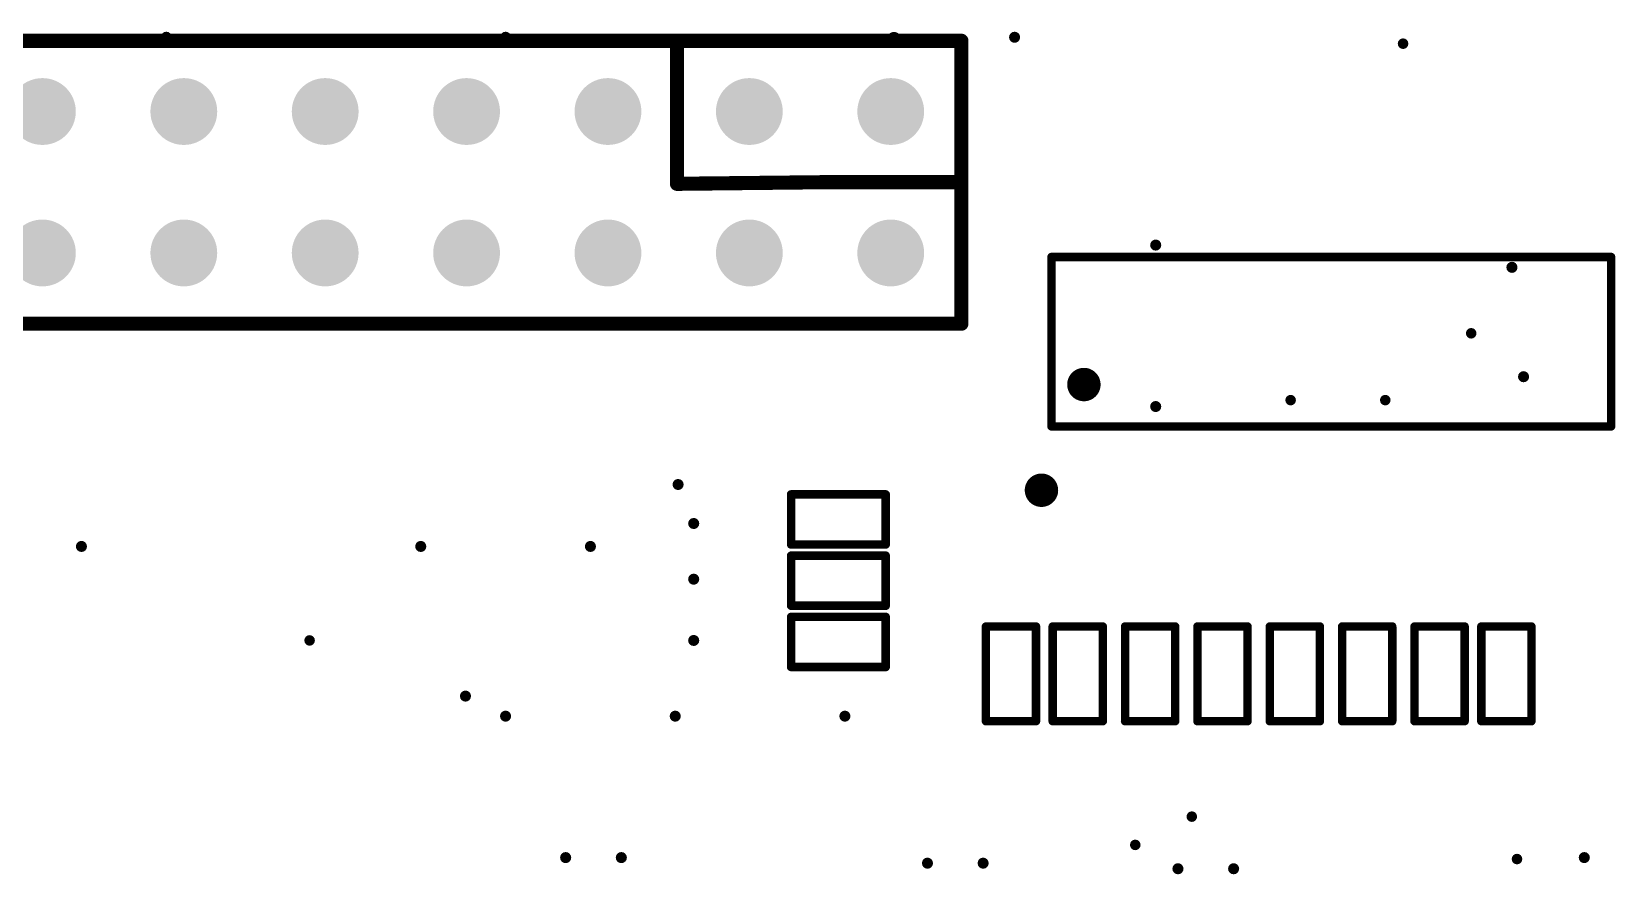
# Model space of a CAD drawing. Header units: millimetres. Extents: x 0 to 138, y -1 to 106.
# Drawn here: x 49.51 to 77.96, y 57.9 to 73.03 of the extents above; entities that cross this region are included whole.
import ezdxf

# ---------------------------------------------------------------- set-up
doc = ezdxf.new("R2010")
doc.units = ezdxf.units.MM
for name, color, linetype in [('PadHoleLayer', 156, 'Continuous'), ('TopOverlay', 2, 'Continuous'), ('ViaHoleLayer', 16, 'Continuous')]:
    doc.layers.add(name, color=color, linetype=linetype)

# ---------------------------------------------------------------- blocks, each defined once
blk = doc.blocks.new('R0402_3')
at = {"layer": 'TopOverlay', "const_width": 0.1524}
for points in [[(-0.84987638, -0.44987718), (-0.84987638, 0.4499584599999999)], [(-0.25395682, 0.4499584599999999), (-0.84987638, 0.4499584599999999)], [(0.84996274, 0.4499584599999999), (-0.25395682, 0.4499584599999999)], [(0.84996274, -0.45003974), (0.84996274, 0.4499584599999999)], [(-0.84971382, -0.45003974), (-0.84987638, -0.44987718)], [(-0.25395682, -0.44987718), (-0.84987638, -0.44987718)], [(0.84996274, -0.44987718), (-0.25395682, -0.44987718)]]:
    blk.add_lwpolyline(points, dxfattribs=at)
at = {"layer": 'TopOverlay', "const_width": 0.0762}
for points in [[(-0.88797638, 0.4499584599999999, 1), (-0.81177638, 0.4499584599999999, 1)], [(-0.88797638, 0.4499584599999999, 1), (-0.81177638, 0.4499584599999999, 1)], [(-0.29205682, 0.4499584599999999, 1), (-0.21585682, 0.4499584599999999, 1)], [(-0.29205682, 0.4499584599999999, 1), (-0.21585682, 0.4499584599999999, 1)], [(0.81186274, 0.4499584599999999, 1), (0.8880627399999999, 0.4499584599999999, 1)], [(0.81186274, 0.4499584599999999, 1), (0.8880627399999999, 0.4499584599999999, 1)], [(-0.88797638, -0.44987718, 1), (-0.81177638, -0.44987718, 1)], [(-0.88797638, -0.44987718, 1), (-0.81177638, -0.44987718, 1)], [(-0.88797638, -0.44987718, 1), (-0.81177638, -0.44987718, 1)], [(-0.88781382, -0.45003974, 1), (-0.8116138199999999, -0.45003974, 1)], [(-0.29205682, -0.44987718, 1), (-0.21585682, -0.44987718, 1)], [(-0.29205682, -0.44987718, 1), (-0.21585682, -0.44987718, 1)], [(0.81186274, -0.44987718, 1), (0.8880627399999999, -0.44987718, 1)], [(0.81186274, -0.45003974, 1), (0.8880627399999999, -0.45003974, 1)]]:
    blk.add_lwpolyline(points, format="xyb", close=True, dxfattribs=at)
blk = doc.blocks.new('R0402_4')
at = {"layer": 'TopOverlay', "const_width": 0.1524}
for points in [[(-0.84987638, -0.44987718), (-0.84987638, 0.4499584599999999)], [(-0.25395682, 0.4499584599999999), (-0.84987638, 0.4499584599999999)], [(0.84996274, 0.4499584599999999), (-0.25395682, 0.4499584599999999)], [(0.84996274, -0.45003974), (0.84996274, 0.4499584599999999)], [(-0.84971382, -0.45003974), (-0.84987638, -0.44987718)], [(-0.25395682, -0.44987718), (-0.84987638, -0.44987718)], [(0.84996274, -0.44987718), (-0.25395682, -0.44987718)]]:
    blk.add_lwpolyline(points, dxfattribs=at)
at = {"layer": 'TopOverlay', "const_width": 0.0762}
for points in [[(-0.88797638, 0.4499584599999999, 1), (-0.81177638, 0.4499584599999999, 1)], [(-0.88797638, 0.4499584599999999, 1), (-0.81177638, 0.4499584599999999, 1)], [(-0.29205682, 0.4499584599999999, 1), (-0.21585682, 0.4499584599999999, 1)], [(-0.29205682, 0.4499584599999999, 1), (-0.21585682, 0.4499584599999999, 1)], [(0.81186274, 0.4499584599999999, 1), (0.8880627399999999, 0.4499584599999999, 1)], [(0.81186274, 0.4499584599999999, 1), (0.8880627399999999, 0.4499584599999999, 1)], [(-0.88797638, -0.44987718, 1), (-0.81177638, -0.44987718, 1)], [(-0.88797638, -0.44987718, 1), (-0.81177638, -0.44987718, 1)], [(-0.88797638, -0.44987718, 1), (-0.81177638, -0.44987718, 1)], [(-0.88781382, -0.45003974, 1), (-0.8116138199999999, -0.45003974, 1)], [(-0.29205682, -0.44987718, 1), (-0.21585682, -0.44987718, 1)], [(-0.29205682, -0.44987718, 1), (-0.21585682, -0.44987718, 1)], [(0.81186274, -0.44987718, 1), (0.8880627399999999, -0.44987718, 1)], [(0.81186274, -0.45003974, 1), (0.8880627399999999, -0.45003974, 1)]]:
    blk.add_lwpolyline(points, format="xyb", close=True, dxfattribs=at)
blk = doc.blocks.new('HDR_TH_30P_P2_54_V_F_R2_C15_S2_54_1_11')
at = {"layer": 'PadHoleLayer'}
h = blk.add_hatch(color=156, dxfattribs=at)
edge = h.paths.add_edge_path()
edge.add_arc((-17.78, 1.27), 0.5999987999999999, 0, 360)
h = blk.add_hatch(color=156, dxfattribs=at)
edge = h.paths.add_edge_path()
edge.add_arc((-15.24, 1.27), 0.5999987999999999, 0, 360)
h = blk.add_hatch(color=156, dxfattribs=at)
edge = h.paths.add_edge_path()
edge.add_arc((-12.7, 1.27), 0.5999987999999999, 0, 360)
h = blk.add_hatch(color=156, dxfattribs=at)
edge = h.paths.add_edge_path()
edge.add_arc((-10.16, 1.27), 0.5999987999999999, 0, 360)
h = blk.add_hatch(color=156, dxfattribs=at)
edge = h.paths.add_edge_path()
edge.add_arc((-7.619999999999999, 1.27), 0.5999987999999999, 0, 360)
h = blk.add_hatch(color=156, dxfattribs=at)
edge = h.paths.add_edge_path()
edge.add_arc((-5.08, 1.27), 0.5999987999999999, 0, 360)
h = blk.add_hatch(color=156, dxfattribs=at)
edge = h.paths.add_edge_path()
edge.add_arc((-2.54, 1.27), 0.5999987999999999, 0, 360)
h = blk.add_hatch(color=156, dxfattribs=at)
edge = h.paths.add_edge_path()
edge.add_arc((-17.78, -1.27), 0.5999987999999999, 0, 360)
h = blk.add_hatch(color=156, dxfattribs=at)
edge = h.paths.add_edge_path()
edge.add_arc((-15.24, -1.27), 0.5999987999999999, 0, 360)
h = blk.add_hatch(color=156, dxfattribs=at)
edge = h.paths.add_edge_path()
edge.add_arc((-12.7, -1.27), 0.5999987999999999, 0, 360)
h = blk.add_hatch(color=156, dxfattribs=at)
edge = h.paths.add_edge_path()
edge.add_arc((-10.16, -1.27), 0.5999987999999999, 0, 360)
h = blk.add_hatch(color=156, dxfattribs=at)
edge = h.paths.add_edge_path()
edge.add_arc((-7.619999999999999, -1.27), 0.5999987999999999, 0, 360)
h = blk.add_hatch(color=156, dxfattribs=at)
edge = h.paths.add_edge_path()
edge.add_arc((-5.08, -1.27), 0.5999987999999999, 0, 360)
h = blk.add_hatch(color=156, dxfattribs=at)
edge = h.paths.add_edge_path()
edge.add_arc((-2.54, -1.27), 0.5999987999999999, 0, 360)
at = {"layer": 'TopOverlay', "const_width": 0.254}
for points in [[(19.05, 2.54), (-19.05, 2.54)], [(-19.05, 2.54), (-19.05, -2.54)], [(-16.51, 0), (-19.05, 0)], [(19.05, -2.54), (-19.05, -2.54)]]:
    blk.add_lwpolyline(points, dxfattribs=at)
at = {"layer": 'TopOverlay', "const_width": 0.127}
for points in [[(-19.1135, 2.54, 1), (-18.9865, 2.54, 1)], [(-19.1135, 2.54, 1), (-18.9865, 2.54, 1)], [(-19.1135, 0, 1), (-18.9865, 0, 1)], [(-16.5735, 0, 1), (-16.4465, 0, 1)], [(-19.1135, -2.54, 1), (-18.9865, -2.54, 1)], [(-19.1135, -2.54, 1), (-18.9865, -2.54, 1)]]:
    blk.add_lwpolyline(points, format="xyb", close=True, dxfattribs=at)
blk = doc.blocks.new('SOIC_16_L9_9_W3_9_P1_27_LS6_0_BL_26')
at = {"layer": 'TopOverlay', "const_width": 0.1524}
for points in [[(-5.0262028, -1.5214092), (-5.0262028, 1.5214092)], [(-5.0262028, 1.5214092), (5.0262028, 1.5214092)], [(5.0262028, -1.5214092), (5.0262028, 1.5214092)], [(-5.0262028, -1.5214092), (5.0262028, -1.5214092)]]:
    blk.add_lwpolyline(points, dxfattribs=at)
at = {"layer": 'TopOverlay'}
for points, const_width in [([(-5.0643028, 1.5214092, 1), (-4.9881028, 1.5214092, 1)], 0.0762), ([(-5.0643028, 1.5214092, 1), (-4.9881028, 1.5214092, 1)], 0.0762), ([(4.9881028, 1.5214092, 1), (5.0643028, 1.5214092, 1)], 0.0762), ([(4.9881028, 1.5214092, 1), (5.0643028, 1.5214092, 1)], 0.0762), ([(-4.294885999999999, -0.769112, 1), (-4.595114, -0.769112, 1)], 0.2999994), ([(-4.67011258, -0.769112, 1), (-4.52011542, -0.769112, 1)], 0.1499997), ([(-4.36988458, -0.769112, 1), (-4.219887419999999, -0.769112, 1)], 0.1499997), ([(-5.0643028, -1.5214092, 1), (-4.9881028, -1.5214092, 1)], 0.0762), ([(-5.0643028, -1.5214092, 1), (-4.9881028, -1.5214092, 1)], 0.0762), ([(4.9881028, -1.5214092, 1), (5.0643028, -1.5214092, 1)], 0.0762), ([(4.9881028, -1.5214092, 1), (5.0643028, -1.5214092, 1)], 0.0762), ([(-5.056886, -2.667, 1), (-5.357113999999998, -2.667, 1)], 0.2999994), ([(-5.432112579999999, -2.667, 1), (-5.28211542, -2.667, 1)], 0.1499997), ([(-5.131884579999999, -2.667, 1), (-4.98188742, -2.667, 1)], 0.1499997)]:
    blk.add_lwpolyline(points, format="xyb", close=True, dxfattribs=dict(at, const_width=const_width))
blk = doc.blocks.new('R0402_40')
at = {"layer": 'TopOverlay', "const_width": 0.1524}
for points in [[(-0.84987638, -0.44987718), (-0.84987638, 0.4499584599999999)], [(-0.84987638, 0.4499584599999999), (-0.25395682, 0.4499584599999999)], [(-0.25395682, 0.4499584599999999), (0.84996274, 0.4499584599999999)], [(0.84996274, -0.45003974), (0.84996274, 0.4499584599999999)], [(-0.84987638, -0.44987718), (-0.84971382, -0.45003974)], [(-0.84987638, -0.44987718), (-0.25395682, -0.44987718)], [(-0.25395682, -0.44987718), (0.84996274, -0.44987718)]]:
    blk.add_lwpolyline(points, dxfattribs=at)
at = {"layer": 'TopOverlay', "const_width": 0.0762}
for points in [[(-0.88797638, 0.4499584599999999, 1), (-0.81177638, 0.4499584599999999, 1)], [(-0.88797638, 0.4499584599999999, 1), (-0.81177638, 0.4499584599999999, 1)], [(-0.29205682, 0.4499584599999999, 1), (-0.21585682, 0.4499584599999999, 1)], [(-0.29205682, 0.4499584599999999, 1), (-0.21585682, 0.4499584599999999, 1)], [(0.81186274, 0.4499584599999999, 1), (0.8880627399999999, 0.4499584599999999, 1)], [(0.81186274, 0.4499584599999999, 1), (0.8880627399999999, 0.4499584599999999, 1)], [(-0.88797638, -0.44987718, 1), (-0.81177638, -0.44987718, 1)], [(-0.88797638, -0.44987718, 1), (-0.81177638, -0.44987718, 1)], [(-0.88797638, -0.44987718, 1), (-0.81177638, -0.44987718, 1)], [(-0.88781382, -0.45003974, 1), (-0.8116138199999999, -0.45003974, 1)], [(-0.29205682, -0.44987718, 1), (-0.21585682, -0.44987718, 1)], [(-0.29205682, -0.44987718, 1), (-0.21585682, -0.44987718, 1)], [(0.81186274, -0.44987718, 1), (0.8880627399999999, -0.44987718, 1)], [(0.81186274, -0.45003974, 1), (0.8880627399999999, -0.45003974, 1)]]:
    blk.add_lwpolyline(points, format="xyb", close=True, dxfattribs=at)
blk = doc.blocks.new('R0402_41')
at = {"layer": 'TopOverlay', "const_width": 0.1524}
for points in [[(-0.84987638, -0.44987718), (-0.84987638, 0.4499584599999999)], [(-0.84987638, 0.4499584599999999), (-0.25395682, 0.4499584599999999)], [(-0.25395682, 0.4499584599999999), (0.84996274, 0.4499584599999999)], [(0.84996274, -0.45003974), (0.84996274, 0.4499584599999999)], [(-0.84987638, -0.44987718), (-0.84971382, -0.45003974)], [(-0.84987638, -0.44987718), (-0.25395682, -0.44987718)], [(-0.25395682, -0.44987718), (0.84996274, -0.44987718)]]:
    blk.add_lwpolyline(points, dxfattribs=at)
at = {"layer": 'TopOverlay', "const_width": 0.0762}
for points in [[(-0.88797638, 0.4499584599999999, 1), (-0.81177638, 0.4499584599999999, 1)], [(-0.88797638, 0.4499584599999999, 1), (-0.81177638, 0.4499584599999999, 1)], [(-0.29205682, 0.4499584599999999, 1), (-0.21585682, 0.4499584599999999, 1)], [(-0.29205682, 0.4499584599999999, 1), (-0.21585682, 0.4499584599999999, 1)], [(0.81186274, 0.4499584599999999, 1), (0.8880627399999999, 0.4499584599999999, 1)], [(0.81186274, 0.4499584599999999, 1), (0.8880627399999999, 0.4499584599999999, 1)], [(-0.88797638, -0.44987718, 1), (-0.81177638, -0.44987718, 1)], [(-0.88797638, -0.44987718, 1), (-0.81177638, -0.44987718, 1)], [(-0.88797638, -0.44987718, 1), (-0.81177638, -0.44987718, 1)], [(-0.88781382, -0.45003974, 1), (-0.8116138199999999, -0.45003974, 1)], [(-0.29205682, -0.44987718, 1), (-0.21585682, -0.44987718, 1)], [(-0.29205682, -0.44987718, 1), (-0.21585682, -0.44987718, 1)], [(0.81186274, -0.44987718, 1), (0.8880627399999999, -0.44987718, 1)], [(0.81186274, -0.45003974, 1), (0.8880627399999999, -0.45003974, 1)]]:
    blk.add_lwpolyline(points, format="xyb", close=True, dxfattribs=at)
blk = doc.blocks.new('R0402_42')
at = {"layer": 'TopOverlay', "const_width": 0.1524}
for points in [[(-0.84987638, -0.44987718), (-0.84987638, 0.4499584599999999)], [(-0.84987638, 0.4499584599999999), (-0.25395682, 0.4499584599999999)], [(-0.25395682, 0.4499584599999999), (0.84996274, 0.4499584599999999)], [(0.84996274, -0.45003974), (0.84996274, 0.4499584599999999)], [(-0.84987638, -0.44987718), (-0.84971382, -0.45003974)], [(-0.84987638, -0.44987718), (-0.25395682, -0.44987718)], [(-0.25395682, -0.44987718), (0.84996274, -0.44987718)]]:
    blk.add_lwpolyline(points, dxfattribs=at)
at = {"layer": 'TopOverlay', "const_width": 0.0762}
for points in [[(-0.88797638, 0.4499584599999999, 1), (-0.81177638, 0.4499584599999999, 1)], [(-0.88797638, 0.4499584599999999, 1), (-0.81177638, 0.4499584599999999, 1)], [(-0.29205682, 0.4499584599999999, 1), (-0.21585682, 0.4499584599999999, 1)], [(-0.29205682, 0.4499584599999999, 1), (-0.21585682, 0.4499584599999999, 1)], [(0.81186274, 0.4499584599999999, 1), (0.8880627399999999, 0.4499584599999999, 1)], [(0.81186274, 0.4499584599999999, 1), (0.8880627399999999, 0.4499584599999999, 1)], [(-0.88797638, -0.44987718, 1), (-0.81177638, -0.44987718, 1)], [(-0.88797638, -0.44987718, 1), (-0.81177638, -0.44987718, 1)], [(-0.88797638, -0.44987718, 1), (-0.81177638, -0.44987718, 1)], [(-0.88781382, -0.45003974, 1), (-0.8116138199999999, -0.45003974, 1)], [(-0.29205682, -0.44987718, 1), (-0.21585682, -0.44987718, 1)], [(-0.29205682, -0.44987718, 1), (-0.21585682, -0.44987718, 1)], [(0.81186274, -0.44987718, 1), (0.8880627399999999, -0.44987718, 1)], [(0.81186274, -0.45003974, 1), (0.8880627399999999, -0.45003974, 1)]]:
    blk.add_lwpolyline(points, format="xyb", close=True, dxfattribs=at)
blk = doc.blocks.new('R0402_64')
at = {"layer": 'TopOverlay', "const_width": 0.1524}
for points in [[(-0.84987638, -0.44987718), (-0.84987638, 0.4499584599999999)], [(-0.25395682, 0.4499584599999999), (-0.84987638, 0.4499584599999999)], [(0.84996274, 0.4499584599999999), (-0.25395682, 0.4499584599999999)], [(0.84996274, -0.45003974), (0.84996274, 0.4499584599999999)], [(-0.84971382, -0.45003974), (-0.84987638, -0.44987718)], [(-0.25395682, -0.44987718), (-0.84987638, -0.44987718)], [(0.84996274, -0.44987718), (-0.25395682, -0.44987718)]]:
    blk.add_lwpolyline(points, dxfattribs=at)
at = {"layer": 'TopOverlay', "const_width": 0.0762}
for points in [[(-0.88797638, 0.4499584599999999, 1), (-0.81177638, 0.4499584599999999, 1)], [(-0.88797638, 0.4499584599999999, 1), (-0.81177638, 0.4499584599999999, 1)], [(-0.29205682, 0.4499584599999999, 1), (-0.21585682, 0.4499584599999999, 1)], [(-0.29205682, 0.4499584599999999, 1), (-0.21585682, 0.4499584599999999, 1)], [(0.81186274, 0.4499584599999999, 1), (0.8880627399999999, 0.4499584599999999, 1)], [(0.81186274, 0.4499584599999999, 1), (0.8880627399999999, 0.4499584599999999, 1)], [(-0.88797638, -0.44987718, 1), (-0.81177638, -0.44987718, 1)], [(-0.88797638, -0.44987718, 1), (-0.81177638, -0.44987718, 1)], [(-0.88797638, -0.44987718, 1), (-0.81177638, -0.44987718, 1)], [(-0.88781382, -0.45003974, 1), (-0.8116138199999999, -0.45003974, 1)], [(-0.29205682, -0.44987718, 1), (-0.21585682, -0.44987718, 1)], [(-0.29205682, -0.44987718, 1), (-0.21585682, -0.44987718, 1)], [(0.81186274, -0.44987718, 1), (0.8880627399999999, -0.44987718, 1)], [(0.81186274, -0.45003974, 1), (0.8880627399999999, -0.45003974, 1)]]:
    blk.add_lwpolyline(points, format="xyb", close=True, dxfattribs=at)
blk = doc.blocks.new('R0402_65')
at = {"layer": 'TopOverlay', "const_width": 0.1524}
for points in [[(-0.84987638, -0.44987718), (-0.84987638, 0.4499584599999999)], [(-0.25395682, 0.4499584599999999), (-0.84987638, 0.4499584599999999)], [(0.84996274, 0.4499584599999999), (-0.25395682, 0.4499584599999999)], [(0.84996274, -0.45003974), (0.84996274, 0.4499584599999999)], [(-0.84971382, -0.45003974), (-0.84987638, -0.44987718)], [(-0.25395682, -0.44987718), (-0.84987638, -0.44987718)], [(0.84996274, -0.44987718), (-0.25395682, -0.44987718)]]:
    blk.add_lwpolyline(points, dxfattribs=at)
at = {"layer": 'TopOverlay', "const_width": 0.0762}
for points in [[(-0.88797638, 0.4499584599999999, 1), (-0.81177638, 0.4499584599999999, 1)], [(-0.88797638, 0.4499584599999999, 1), (-0.81177638, 0.4499584599999999, 1)], [(-0.29205682, 0.4499584599999999, 1), (-0.21585682, 0.4499584599999999, 1)], [(-0.29205682, 0.4499584599999999, 1), (-0.21585682, 0.4499584599999999, 1)], [(0.81186274, 0.4499584599999999, 1), (0.8880627399999999, 0.4499584599999999, 1)], [(0.81186274, 0.4499584599999999, 1), (0.8880627399999999, 0.4499584599999999, 1)], [(-0.88797638, -0.44987718, 1), (-0.81177638, -0.44987718, 1)], [(-0.88797638, -0.44987718, 1), (-0.81177638, -0.44987718, 1)], [(-0.88797638, -0.44987718, 1), (-0.81177638, -0.44987718, 1)], [(-0.88781382, -0.45003974, 1), (-0.8116138199999999, -0.45003974, 1)], [(-0.29205682, -0.44987718, 1), (-0.21585682, -0.44987718, 1)], [(-0.29205682, -0.44987718, 1), (-0.21585682, -0.44987718, 1)], [(0.81186274, -0.44987718, 1), (0.8880627399999999, -0.44987718, 1)], [(0.81186274, -0.45003974, 1), (0.8880627399999999, -0.45003974, 1)]]:
    blk.add_lwpolyline(points, format="xyb", close=True, dxfattribs=at)
blk = doc.blocks.new('R0402_72')
at = {"layer": 'TopOverlay', "const_width": 0.1524}
for points in [[(-0.84987638, -0.44987718), (-0.84987638, 0.4499584599999999)], [(-0.25395682, 0.4499584599999999), (-0.84987638, 0.4499584599999999)], [(0.84996274, 0.4499584599999999), (-0.25395682, 0.4499584599999999)], [(0.84996274, -0.45003974), (0.84996274, 0.4499584599999999)], [(-0.84971382, -0.45003974), (-0.84987638, -0.44987718)], [(-0.25395682, -0.44987718), (-0.84987638, -0.44987718)], [(0.84996274, -0.44987718), (-0.25395682, -0.44987718)]]:
    blk.add_lwpolyline(points, dxfattribs=at)
at = {"layer": 'TopOverlay', "const_width": 0.0762}
for points in [[(-0.88797638, 0.4499584599999999, 1), (-0.81177638, 0.4499584599999999, 1)], [(-0.88797638, 0.4499584599999999, 1), (-0.81177638, 0.4499584599999999, 1)], [(-0.29205682, 0.4499584599999999, 1), (-0.21585682, 0.4499584599999999, 1)], [(-0.29205682, 0.4499584599999999, 1), (-0.21585682, 0.4499584599999999, 1)], [(0.81186274, 0.4499584599999999, 1), (0.8880627399999999, 0.4499584599999999, 1)], [(0.81186274, 0.4499584599999999, 1), (0.8880627399999999, 0.4499584599999999, 1)], [(-0.88797638, -0.44987718, 1), (-0.81177638, -0.44987718, 1)], [(-0.88797638, -0.44987718, 1), (-0.81177638, -0.44987718, 1)], [(-0.88797638, -0.44987718, 1), (-0.81177638, -0.44987718, 1)], [(-0.88781382, -0.45003974, 1), (-0.8116138199999999, -0.45003974, 1)], [(-0.29205682, -0.44987718, 1), (-0.21585682, -0.44987718, 1)], [(-0.29205682, -0.44987718, 1), (-0.21585682, -0.44987718, 1)], [(0.81186274, -0.44987718, 1), (0.8880627399999999, -0.44987718, 1)], [(0.81186274, -0.45003974, 1), (0.8880627399999999, -0.45003974, 1)]]:
    blk.add_lwpolyline(points, format="xyb", close=True, dxfattribs=at)
blk = doc.blocks.new('R0402_73')
at = {"layer": 'TopOverlay', "const_width": 0.1524}
for points in [[(-0.84987638, -0.44987718), (-0.84987638, 0.4499584599999999)], [(-0.25395682, 0.4499584599999999), (-0.84987638, 0.4499584599999999)], [(0.84996274, 0.4499584599999999), (-0.25395682, 0.4499584599999999)], [(0.84996274, -0.45003974), (0.84996274, 0.4499584599999999)], [(-0.84971382, -0.45003974), (-0.84987638, -0.44987718)], [(-0.25395682, -0.44987718), (-0.84987638, -0.44987718)], [(0.84996274, -0.44987718), (-0.25395682, -0.44987718)]]:
    blk.add_lwpolyline(points, dxfattribs=at)
at = {"layer": 'TopOverlay', "const_width": 0.0762}
for points in [[(-0.88797638, 0.4499584599999999, 1), (-0.81177638, 0.4499584599999999, 1)], [(-0.88797638, 0.4499584599999999, 1), (-0.81177638, 0.4499584599999999, 1)], [(-0.29205682, 0.4499584599999999, 1), (-0.21585682, 0.4499584599999999, 1)], [(-0.29205682, 0.4499584599999999, 1), (-0.21585682, 0.4499584599999999, 1)], [(0.81186274, 0.4499584599999999, 1), (0.8880627399999999, 0.4499584599999999, 1)], [(0.81186274, 0.4499584599999999, 1), (0.8880627399999999, 0.4499584599999999, 1)], [(-0.88797638, -0.44987718, 1), (-0.81177638, -0.44987718, 1)], [(-0.88797638, -0.44987718, 1), (-0.81177638, -0.44987718, 1)], [(-0.88797638, -0.44987718, 1), (-0.81177638, -0.44987718, 1)], [(-0.88781382, -0.45003974, 1), (-0.8116138199999999, -0.45003974, 1)], [(-0.29205682, -0.44987718, 1), (-0.21585682, -0.44987718, 1)], [(-0.29205682, -0.44987718, 1), (-0.21585682, -0.44987718, 1)], [(0.81186274, -0.44987718, 1), (0.8880627399999999, -0.44987718, 1)], [(0.81186274, -0.45003974, 1), (0.8880627399999999, -0.45003974, 1)]]:
    blk.add_lwpolyline(points, format="xyb", close=True, dxfattribs=at)
blk = doc.blocks.new('R0402_80')
at = {"layer": 'TopOverlay', "const_width": 0.1524}
for points in [[(-0.84987638, -0.44987718), (-0.84987638, 0.4499584599999999)], [(-0.25395682, 0.4499584599999999), (-0.84987638, 0.4499584599999999)], [(0.84996274, 0.4499584599999999), (-0.25395682, 0.4499584599999999)], [(0.84996274, -0.45003974), (0.84996274, 0.4499584599999999)], [(-0.84971382, -0.45003974), (-0.84987638, -0.44987718)], [(-0.25395682, -0.44987718), (-0.84987638, -0.44987718)], [(0.84996274, -0.44987718), (-0.25395682, -0.44987718)]]:
    blk.add_lwpolyline(points, dxfattribs=at)
at = {"layer": 'TopOverlay', "const_width": 0.0762}
for points in [[(-0.88797638, 0.4499584599999999, 1), (-0.81177638, 0.4499584599999999, 1)], [(-0.88797638, 0.4499584599999999, 1), (-0.81177638, 0.4499584599999999, 1)], [(-0.29205682, 0.4499584599999999, 1), (-0.21585682, 0.4499584599999999, 1)], [(-0.29205682, 0.4499584599999999, 1), (-0.21585682, 0.4499584599999999, 1)], [(0.81186274, 0.4499584599999999, 1), (0.8880627399999999, 0.4499584599999999, 1)], [(0.81186274, 0.4499584599999999, 1), (0.8880627399999999, 0.4499584599999999, 1)], [(-0.88797638, -0.44987718, 1), (-0.81177638, -0.44987718, 1)], [(-0.88797638, -0.44987718, 1), (-0.81177638, -0.44987718, 1)], [(-0.88797638, -0.44987718, 1), (-0.81177638, -0.44987718, 1)], [(-0.88781382, -0.45003974, 1), (-0.8116138199999999, -0.45003974, 1)], [(-0.29205682, -0.44987718, 1), (-0.21585682, -0.44987718, 1)], [(-0.29205682, -0.44987718, 1), (-0.21585682, -0.44987718, 1)], [(0.81186274, -0.44987718, 1), (0.8880627399999999, -0.44987718, 1)], [(0.81186274, -0.45003974, 1), (0.8880627399999999, -0.45003974, 1)]]:
    blk.add_lwpolyline(points, format="xyb", close=True, dxfattribs=at)
blk = doc.blocks.new('R0402_82')
at = {"layer": 'TopOverlay', "const_width": 0.1524}
for points in [[(-0.84987638, -0.44987718), (-0.84987638, 0.4499584599999999)], [(-0.25395682, 0.4499584599999999), (-0.84987638, 0.4499584599999999)], [(0.84996274, 0.4499584599999999), (-0.25395682, 0.4499584599999999)], [(0.84996274, -0.45003974), (0.84996274, 0.4499584599999999)], [(-0.84971382, -0.45003974), (-0.84987638, -0.44987718)], [(-0.25395682, -0.44987718), (-0.84987638, -0.44987718)], [(0.84996274, -0.44987718), (-0.25395682, -0.44987718)]]:
    blk.add_lwpolyline(points, dxfattribs=at)
at = {"layer": 'TopOverlay', "const_width": 0.0762}
for points in [[(-0.88797638, 0.4499584599999999, 1), (-0.81177638, 0.4499584599999999, 1)], [(-0.88797638, 0.4499584599999999, 1), (-0.81177638, 0.4499584599999999, 1)], [(-0.29205682, 0.4499584599999999, 1), (-0.21585682, 0.4499584599999999, 1)], [(-0.29205682, 0.4499584599999999, 1), (-0.21585682, 0.4499584599999999, 1)], [(0.81186274, 0.4499584599999999, 1), (0.8880627399999999, 0.4499584599999999, 1)], [(0.81186274, 0.4499584599999999, 1), (0.8880627399999999, 0.4499584599999999, 1)], [(-0.88797638, -0.44987718, 1), (-0.81177638, -0.44987718, 1)], [(-0.88797638, -0.44987718, 1), (-0.81177638, -0.44987718, 1)], [(-0.88797638, -0.44987718, 1), (-0.81177638, -0.44987718, 1)], [(-0.88781382, -0.45003974, 1), (-0.8116138199999999, -0.45003974, 1)], [(-0.29205682, -0.44987718, 1), (-0.21585682, -0.44987718, 1)], [(-0.29205682, -0.44987718, 1), (-0.21585682, -0.44987718, 1)], [(0.81186274, -0.44987718, 1), (0.8880627399999999, -0.44987718, 1)], [(0.81186274, -0.45003974, 1), (0.8880627399999999, -0.45003974, 1)]]:
    blk.add_lwpolyline(points, format="xyb", close=True, dxfattribs=at)

msp = doc.modelspace()

# ---------------------------------------------------------------- hatches: boundary and pattern name
at = {"layer": 'ViaHoleLayer'}
h = msp.add_hatch(color=16, dxfattribs=at)
edge = h.paths.add_edge_path()
edge.add_arc((51.92499901999999, 72.93200044), 0.0999998, 0, 360)
h = msp.add_hatch(color=16, dxfattribs=at)
edge = h.paths.add_edge_path()
edge.add_arc((58.02099902, 72.93200044), 0.0999998, 0, 360)
h = msp.add_hatch(color=16, dxfattribs=at)
edge = h.paths.add_edge_path()
edge.add_arc((67.16499902, 72.93200044), 0.0999998, 0, 360)
h = msp.add_hatch(color=16, dxfattribs=at)
edge = h.paths.add_edge_path()
edge.add_arc((74.14423575999999, 72.81648123999999), 0.09525, 0, 360)
h = msp.add_hatch(color=16, dxfattribs=at)
edge = h.paths.add_edge_path()
edge.add_arc((69.70000284, 69.2000013), 0.0999998, 0, 360)
h = msp.add_hatch(color=16, dxfattribs=at)
edge = h.paths.add_edge_path()
edge.add_arc((76.10000274000002, 68.80000209999999), 0.0999998, 0, 360)
h = msp.add_hatch(color=16, dxfattribs=at)
edge = h.paths.add_edge_path()
edge.add_arc((75.36815, 67.61587188), 0.09525, 0, 360)
h = msp.add_hatch(color=16, dxfattribs=at)
edge = h.paths.add_edge_path()
edge.add_arc((76.30899902, 66.83600043999999), 0.0999998, 0, 360)
h = msp.add_hatch(color=16, dxfattribs=at)
edge = h.paths.add_edge_path()
edge.add_arc((69.70000284, 66.30000202), 0.0999998, 0, 360)
h = msp.add_hatch(color=16, dxfattribs=at)
edge = h.paths.add_edge_path()
edge.add_arc((72.12443538, 66.41561774), 0.09525, 0, 360)
h = msp.add_hatch(color=16, dxfattribs=at)
edge = h.paths.add_edge_path()
edge.add_arc((73.82443452, 66.41561774), 0.09525, 0, 360)
h = msp.add_hatch(color=16, dxfattribs=at)
edge = h.paths.add_edge_path()
edge.add_arc((61.11979901999999, 64.90000228), 0.0999998, 0, 360)
h = msp.add_hatch(color=16, dxfattribs=at)
edge = h.paths.add_edge_path()
edge.add_arc((61.40000165999999, 64.20000114), 0.0999998, 0, 360)
h = msp.add_hatch(color=16, dxfattribs=at)
edge = h.paths.add_edge_path()
edge.add_arc((50.40099901999999, 63.78800044), 0.0999998, 0, 360)
h = msp.add_hatch(color=16, dxfattribs=at)
edge = h.paths.add_edge_path()
edge.add_arc((56.49699902, 63.78800044), 0.0999998, 0, 360)
h = msp.add_hatch(color=16, dxfattribs=at)
edge = h.paths.add_edge_path()
edge.add_arc((59.54499902, 63.78800044), 0.0999998, 0, 360)
h = msp.add_hatch(color=16, dxfattribs=at)
edge = h.paths.add_edge_path()
edge.add_arc((61.40000165999999, 63.20000314), 0.0999998, 0, 360)
h = msp.add_hatch(color=16, dxfattribs=at)
edge = h.paths.add_edge_path()
edge.add_arc((54.50000276, 62.10000279999999), 0.09525, 0, 360)
h = msp.add_hatch(color=16, dxfattribs=at)
edge = h.paths.add_edge_path()
edge.add_arc((61.40000165999999, 62.10000279999999), 0.0999998, 0, 360)
h = msp.add_hatch(color=16, dxfattribs=at)
edge = h.paths.add_edge_path()
edge.add_arc((57.30000224, 61.10000226), 0.0999998, 0, 360)
h = msp.add_hatch(color=16, dxfattribs=at)
edge = h.paths.add_edge_path()
edge.add_arc((58.02099902, 60.74000044), 0.0999998, 0, 360)
h = msp.add_hatch(color=16, dxfattribs=at)
edge = h.paths.add_edge_path()
edge.add_arc((61.06899902, 60.74000044), 0.0999998, 0, 360)
h = msp.add_hatch(color=16, dxfattribs=at)
edge = h.paths.add_edge_path()
edge.add_arc((64.11699902, 60.74000044), 0.0999998, 0, 360)
h = msp.add_hatch(color=16, dxfattribs=at)
edge = h.paths.add_edge_path()
edge.add_arc((70.34897538, 58.93628802), 0.09525, 0, 360)
h = msp.add_hatch(color=16, dxfattribs=at)
edge = h.paths.add_edge_path()
edge.add_arc((69.33297538, 58.42828802), 0.09525, 0, 360)
h = msp.add_hatch(color=16, dxfattribs=at)
edge = h.paths.add_edge_path()
edge.add_arc((59.10000118, 58.20000297999999), 0.0999998, 0, 360)
h = msp.add_hatch(color=16, dxfattribs=at)
edge = h.paths.add_edge_path()
edge.add_arc((60.10000171999999, 58.20000297999999), 0.0999998, 0, 360)
h = msp.add_hatch(color=16, dxfattribs=at)
edge = h.paths.add_edge_path()
edge.add_arc((65.60000088, 58.10000064), 0.0999998, 0, 360)
h = msp.add_hatch(color=16, dxfattribs=at)
edge = h.paths.add_edge_path()
edge.add_arc((66.60000142, 58.10000064), 0.0999998, 0, 360)
h = msp.add_hatch(color=16, dxfattribs=at)
edge = h.paths.add_edge_path()
edge.add_arc((70.10000203999999, 58.00000083999999), 0.0999998, 0, 360)
h = msp.add_hatch(color=16, dxfattribs=at)
edge = h.paths.add_edge_path()
edge.add_arc((71.10000258, 58.00000083999999), 0.0999998, 0, 360)
h = msp.add_hatch(color=16, dxfattribs=at)
edge = h.paths.add_edge_path()
edge.add_arc((76.19097538, 58.17428801999999), 0.09525, 0, 360)
h = msp.add_hatch(color=16, dxfattribs=at)
edge = h.paths.add_edge_path()
edge.add_arc((77.40000268, 58.20000297999999), 0.0999998, 0, 360)

# ---------------------------------------------------------------- linework, layer by layer
at = {"layer": 'TopOverlay', "const_width": 0.254}
for points in [[(61.10000226, 70.30000163999999), (61.10000226, 72.80000172)], [(61.10000226, 70.30000163999999), (63.67000219999999, 70.328409)]]:
    msp.add_lwpolyline(points, dxfattribs=at)
at = {"layer": 'TopOverlay', "const_width": 0.127}
for points in [[(61.03650226, 72.80000172, 1), (61.16350225999999, 72.80000172, 1)], [(64.93650208, 72.90000151999998, 1), (65.06350207999999, 72.90000151999998, 1)], [(61.03650226, 70.30000163999999, 1), (61.16350225999999, 70.30000163999999, 1)], [(61.03650226, 70.30000163999999, 1), (61.16350225999999, 70.30000163999999, 1)], [(63.60650219999999, 70.328409, 1), (63.73350219999999, 70.328409, 1)]]:
    msp.add_lwpolyline(points, format="xyb", close=True, dxfattribs=at)

# ---------------------------------------------------------------- block references
for name, p, rotation in [('HDR_TH_30P_P2_54_V_F_R2_C15_S2_54_1_11', (47.16000219999999, 70.328409), 180), ('R0402_82', (67.09999787999999, 61.50000145999999), 270), ('R0402_80', (68.29999802, 61.50000145999999), 270), ('R0402_73', (69.59999796, 61.50000145999999), 270), ('R0402_72', (70.8999979, 61.50000145999999), 270), ('R0402_65', (72.19999784, 61.50000145999999), 270), ('R0402_64', (73.50000032, 61.50000145999999), 270), ('R0402_4', (74.80000279999999, 61.50000145999999), 270), ('R0402_3', (76.00000294, 61.50000145999999), 270)]:
    msp.add_blockref(name, p, dxfattribs=dict(rotation=rotation))
for name, p in [('SOIC_16_L9_9_W3_9_P1_27_LS6_0_BL_26', (72.8549978, 67.4644193)), ('R0402_42', (63.99995835999999, 64.27296264)), ('R0402_41', (63.99995835999999, 63.1729623)), ('R0402_40', (63.99995835999999, 62.07296195999999))]:
    msp.add_blockref(name, p)

doc.saveas('drawing.dxf')
